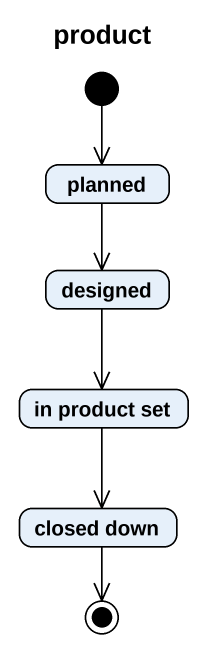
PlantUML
@startuml
title product
hide empty description
state planned
state designed
state "in product set" as in_product_set
state "closed down" as closed_down
[*] --> planned
planned --> designed
designed --> in_product_set
in_product_set --> closed_down
closed_down --> [*]
@enduml
